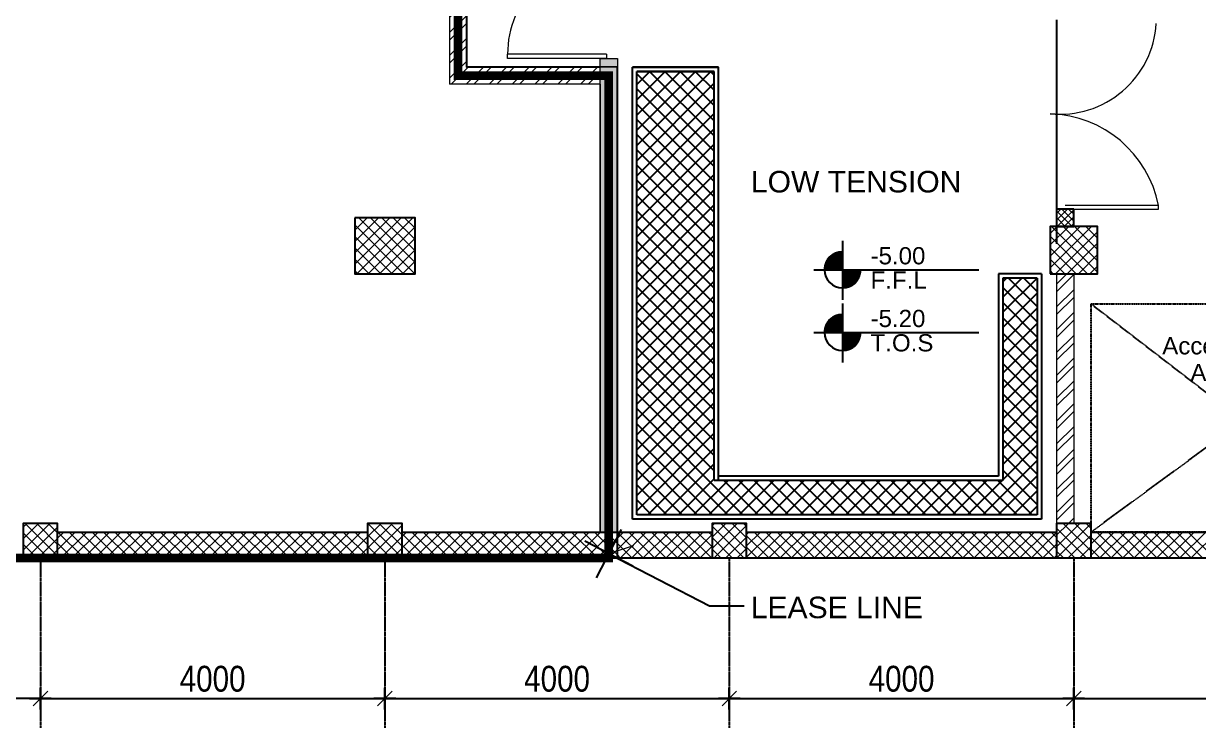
# Model space of a CAD drawing. Header units: inches. Extents: x 1217570 to 1371286, y 326920 to 480291.
# Drawn here: x 1312120 to 1325764, y 337671 to 345765 of the extents above; entities that cross this region are included whole.
import ezdxf

# ---------------------------------------------------------------- set-up
doc = ezdxf.new("R2010")
doc.units = ezdxf.units.IN
doc.header["$MEASUREMENT"] = 0
for name, pattern in [('CENTER', [50.800000000000004, 31.75, -6.35, 6.35, -6.35]), ('DASHED2', [9.524999999999999, 6.35, -3.175]), ('DOT2', [3.175, 0, -3.175]), ('HIDDEN', [9.524999999999999, 6.35, -3.175])]:
    doc.linetypes.add(name, pattern=pattern)
for name, color, linetype, lineweight in [('A-BLOCK', 43, 'Continuous', 13), ('A-DOOR', 10, 'Continuous', 15), ('A-HATCH CONCRETE', 254, 'Continuous', 5), ('A-LEASING LINE', 7, 'DASHED2', 9), ('wall hatch', 252, 'Continuous', 0)]:
    doc.layers.add(name, color=color, linetype=linetype, lineweight=lineweight)
for name, color, linetype in [('Axis', 9, 'CENTER'), ('dim-axis', 15, 'Continuous'), ('FFNEW', 252, 'Continuous'), ('S-COL', 210, 'Continuous'), ('S-WALL', 1, 'Continuous'), ('SHAFT', 7, 'Continuous'), ('TAXT', 3, 'Continuous'), ('TEXT', 181, 'Continuous'), ('TRENCH', 8, 'Continuous')]:
    doc.layers.add(name, color=color, linetype=linetype)
doc.styles.add('ARIAL', font='ARIALN.TTF')
doc.styles.add('style1', font='arial.ttf')
doc.dimstyles.new('DIM-100', dxfattribs={"dimscale": 150, "dimtxt": 2, "dimasz": 1, "dimexe": 0.75, "dimexo": 1, "dimgap": 0.5, "dimtad": 1, "dimdec": 0, "dimzin": 11, "dimdsep": 46, "dimtxsty": 'ARIAL', "dimblk": 'R', "dimcen": 2.5, "dimdle": 1, "dimclrd": 256, "dimclre": 256, "dimclrt": 256, "dimazin": 0, "dimtfac": 1, "dimtdec": 0, "dimtix": 1, "dimtmove": 2, "dimatfit": 3, "dimldrblk": 'R', "dimtolj": 1, "dimtzin": 3, "dimlwd": -1, "dimlwe": 13, "dimarcsym": 0})
pattern_1 = [(45, (1337614.356324187, 312749.914805661), (-66.29126073623883, 66.29126073623884), []), (135, (1337614.356324187, 312749.914805661), (-66.29126073623884, -66.29126073623883), [])]

# ---------------------------------------------------------------- blocks, each defined once
blk = doc.blocks.new('R')
for p, q in [((0, -1.050000000000181), (0, 1.050000000000181)), ((-1.049999999999954, 0), (1.049999999999954, 0))]:
    blk.add_line(p, q)
at = {"color": 4, "lineweight": 13}
blk.add_line((-0.7071067811866669, -0.7071067811866669), (0.7071067811866669, 0.7071067811866669), dxfattribs=at)
blk = doc.blocks.new('*D112')
at = {"layer": 'Defpoints', "color": 0, "transparency": 16777216}
for p in [(1448093.827452868, 561772.7329135404), (1452093.827452868, 561772.7329135404), (1448093.827452868, 560824.5423655526)]:
    blk.add_point(p, dxfattribs=at)
at = {"layer": 'dim-axis', "color": 251, "linetype": 'DOT2', "lineweight": 13, "transparency": 16777216}
for p, q in [((1448093.827452868, 561622.7329135404), (1448093.827452868, 560712.0423655526)), ((1452093.827452868, 561622.7329135404), (1452093.827452868, 560712.0423655526))]:
    blk.add_line(p, q, dxfattribs=at)
at = {"layer": 'dim-axis', "color": 251, "transparency": 16777216}
blk.add_line((1451973.827452868, 560824.5423655526), (1448213.827452868, 560824.5423655526), dxfattribs=at)
at = {"layer": 'dim-axis', "color": 251, "transparency": 16777216, "xscale": 120, "yscale": 120, "zscale": 120, "rotation": 180}
blk.add_blockref('R', (1448093.827452868, 560824.5423655526), dxfattribs=at)
at = {"layer": 'dim-axis', "color": 251, "transparency": 16777216, "xscale": 120, "yscale": 120, "zscale": 120}
blk.add_blockref('R', (1452093.827452868, 560824.5423655526), dxfattribs=at)
at = {"layer": 'dim-axis', "color": 251, "transparency": 16777216, "insert": (1450093.827452868, 561052.7142618691), "char_height": 300, "attachment_point": 5, "style": 'ARIAL'}
blk.add_mtext('\\A1;4000', dxfattribs=at)
blk = doc.blocks.new('*D123')
at = {"layer": 'Defpoints', "color": 0, "transparency": 16777216}
for p in [(1452093.827452868, 561772.7329135404), (1456093.827452868, 561772.7329135404), (1456093.827452868, 560824.5423655526)]:
    blk.add_point(p, dxfattribs=at)
at = {"layer": 'dim-axis', "color": 251, "linetype": 'DOT2', "lineweight": 13, "transparency": 16777216}
for p, q in [((1452093.827452868, 561622.7329135404), (1452093.827452868, 560712.0423655526)), ((1456093.827452868, 561622.7329135404), (1456093.827452868, 560712.0423655526))]:
    blk.add_line(p, q, dxfattribs=at)
at = {"layer": 'dim-axis', "color": 251, "transparency": 16777216}
blk.add_line((1452213.827452868, 560824.5423655526), (1455973.827452868, 560824.5423655526), dxfattribs=at)
at = {"layer": 'dim-axis', "color": 251, "transparency": 16777216, "xscale": 120, "yscale": 120, "zscale": 120, "rotation": 180}
blk.add_blockref('R', (1452093.827452868, 560824.5423655526), dxfattribs=at)
at = {"layer": 'dim-axis', "color": 251, "transparency": 16777216, "xscale": 120, "yscale": 120, "zscale": 120}
blk.add_blockref('R', (1456093.827452868, 560824.5423655526), dxfattribs=at)
at = {"layer": 'dim-axis', "color": 251, "transparency": 16777216, "insert": (1454093.827452868, 561052.7142618691), "char_height": 300, "attachment_point": 5, "style": 'ARIAL'}
blk.add_mtext('\\A1;4000', dxfattribs=at)
blk = doc.blocks.new('*D124')
at = {"layer": 'Defpoints', "color": 0, "transparency": 16777216}
for p in [(1456093.827452868, 561772.7329135404), (1460093.827452868, 561772.7329135404), (1460093.827452868, 560824.5423655526)]:
    blk.add_point(p, dxfattribs=at)
at = {"layer": 'dim-axis', "color": 251, "linetype": 'DOT2', "lineweight": 13, "transparency": 16777216}
for p, q in [((1456093.827452868, 561622.7329135404), (1456093.827452868, 560712.0423655526)), ((1460093.827452868, 561622.7329135404), (1460093.827452868, 560712.0423655526))]:
    blk.add_line(p, q, dxfattribs=at)
at = {"layer": 'dim-axis', "color": 251, "transparency": 16777216}
blk.add_line((1456213.827452868, 560824.5423655526), (1459973.827452868, 560824.5423655526), dxfattribs=at)
at = {"layer": 'dim-axis', "color": 251, "transparency": 16777216, "xscale": 120, "yscale": 120, "zscale": 120, "rotation": 180}
blk.add_blockref('R', (1456093.827452868, 560824.5423655526), dxfattribs=at)
at = {"layer": 'dim-axis', "color": 251, "transparency": 16777216, "xscale": 120, "yscale": 120, "zscale": 120}
blk.add_blockref('R', (1460093.827452868, 560824.5423655526), dxfattribs=at)
at = {"layer": 'dim-axis', "color": 251, "transparency": 16777216, "insert": (1458093.827452868, 561052.7142618691), "char_height": 300, "attachment_point": 5, "style": 'ARIAL'}
blk.add_mtext('\\A1;4000', dxfattribs=at)
blk = doc.blocks.new('*D125')
at = {"layer": 'Defpoints', "color": 0, "transparency": 16777216}
for p in [(1460093.827452868, 561772.7329135404), (1464093.827452868, 561772.7329135404), (1464093.827452868, 560824.5423655526)]:
    blk.add_point(p, dxfattribs=at)
at = {"layer": 'dim-axis', "color": 251, "linetype": 'DOT2', "lineweight": 13, "transparency": 16777216}
for p, q in [((1460093.827452868, 561622.7329135404), (1460093.827452868, 560712.0423655526)), ((1464093.827452868, 561622.7329135404), (1464093.827452868, 560712.0423655526))]:
    blk.add_line(p, q, dxfattribs=at)
at = {"layer": 'dim-axis', "color": 251, "transparency": 16777216}
blk.add_line((1460213.827452868, 560824.5423655526), (1463973.827452868, 560824.5423655526), dxfattribs=at)
at = {"layer": 'dim-axis', "color": 251, "transparency": 16777216, "xscale": 120, "yscale": 120, "zscale": 120, "rotation": 180}
blk.add_blockref('R', (1460093.827452868, 560824.5423655526), dxfattribs=at)
at = {"layer": 'dim-axis', "color": 251, "transparency": 16777216, "xscale": 120, "yscale": 120, "zscale": 120}
blk.add_blockref('R', (1464093.827452868, 560824.5423655526), dxfattribs=at)
at = {"layer": 'dim-axis', "color": 251, "transparency": 16777216, "insert": (1462093.827452868, 561052.7142618691), "char_height": 300, "attachment_point": 5, "style": 'ARIAL'}
blk.add_mtext('\\A1;4000', dxfattribs=at)
blk = doc.blocks.new('*D126')
at = {"layer": 'Defpoints', "color": 0, "transparency": 16777216}
for p in [(1468018.570898404, 562458.5531384281), (1464093.827452868, 561772.7329135404), (1468018.570898404, 560824.5423655526)]:
    blk.add_point(p, dxfattribs=at)
at = {"layer": 'dim-axis', "color": 251, "linetype": 'DOT2', "lineweight": 13, "transparency": 16777216}
for p, q in [((1468018.570898404, 562308.5531384281), (1468018.570898404, 560712.0423655526)), ((1464093.827452868, 561622.7329135404), (1464093.827452868, 560712.0423655526))]:
    blk.add_line(p, q, dxfattribs=at)
at = {"layer": 'dim-axis', "color": 251, "transparency": 16777216}
blk.add_line((1464213.827452868, 560824.5423655526), (1467898.570898404, 560824.5423655526), dxfattribs=at)
at = {"layer": 'dim-axis', "color": 251, "transparency": 16777216, "xscale": 120, "yscale": 120, "zscale": 120, "rotation": 180}
blk.add_blockref('R', (1464093.827452868, 560824.5423655526), dxfattribs=at)
at = {"layer": 'dim-axis', "color": 251, "transparency": 16777216, "xscale": 120, "yscale": 120, "zscale": 120}
blk.add_blockref('R', (1468018.570898404, 560824.5423655526), dxfattribs=at)
at = {"layer": 'dim-axis', "color": 251, "transparency": 16777216, "insert": (1466056.199175636, 561052.7142618691), "char_height": 300, "attachment_point": 5, "style": 'ARIAL'}
blk.add_mtext('\\A1;3925', dxfattribs=at)
blk = doc.blocks.new('SDGTFHHD')
at = {"layer": 'A-HATCH CONCRETE'}
h = blk.add_hatch(dxfattribs=at)
h.set_pattern_fill('ANSI37,_O', color=254, scale=450)
h.set_pattern_definition([(45, (1337614.356324187, 312749.914805661), (-39.77475644174329, 39.7747564417433), []), (135, (1337614.356324187, 312749.914805661), (-39.7747564417433, -39.77475644174329), [])])
h.paths.add_polyline_path([(1391007.23955757, 725286.9328678377), (1390807.23955757, 725286.9328678377), (1390807.23955757, 725086.932867843), (1391007.23955757, 725086.932867843)])
h = blk.add_hatch(dxfattribs=at)
h.set_pattern_fill('ANSI37', color=254, scale=750)
h.set_pattern_definition(pattern_1)
h.paths.add_polyline_path([(1390732.870169568, 724536.932867843), (1391282.870169568, 724536.932867843), (1391282.870169568, 725086.932867843), (1390732.870169568, 725086.932867843)])
h = blk.add_hatch(dxfattribs=at)
h.set_pattern_fill('ANSI37', color=254, scale=750)
h.set_pattern_definition([(45, (1337613.725712262, 312749.914805661), (-66.29126073623883, 66.29126073623884), []), (135, (1337613.725712262, 312749.914805661), (-66.29126073623884, -66.29126073623883), [])])
h.paths.add_polyline_path([(1386807.239557644, 721236.9328678377), (1387207.239557644, 721236.9328678377), (1387207.239557644, 721636.9328678377), (1386807.239557644, 721636.9328678377)])
h = blk.add_hatch(dxfattribs=at)
h.set_pattern_fill('ANSI37', color=254, scale=750)
h.set_pattern_definition(pattern_1)
h.paths.add_polyline_path([(1390807.870169569, 721236.9328678376), (1391207.870169569, 721236.9328678376), (1391207.870169569, 721636.9328678376), (1390807.870169569, 721636.9328678376)])
at = {"layer": 'TEXT', "ltscale": 0.5}
h = blk.add_hatch(dxfattribs=at)
h.set_pattern_fill('ANSI31', color=254, scale=0.8)
h.set_pattern_definition([(44.99999999999999, (306331.0267169012, 135009.3709010528), (-0.07071067811865475, 0.07071067811865477), [])])
h.paths.add_polyline_path([(1388322.626716901, 724792.937374567, 0.4142135623730951), (1388112.660243387, 724582.9709010528), (1388322.626716901, 724582.9709010528)])
h.paths.add_polyline_path([(1388532.593190415, 724582.9709010528), (1388322.626716901, 724582.9709010528), (1388322.626716901, 724373.0044275386, 0.4142135623730951)])
h = blk.add_hatch(dxfattribs=at)
h.set_pattern_fill('ANSI31', color=254, scale=0.8)
h.set_pattern_definition([(44.99999999999999, (306331.0267169012, 134280.9709010528), (-0.07071067811865475, 0.07071067811865477), [])])
h.paths.add_polyline_path([(1388322.626716901, 724064.537374567, 0.4142135623730951), (1388112.660243387, 723854.5709010528), (1388322.626716901, 723854.5709010528)])
h.paths.add_polyline_path([(1388532.593190415, 723854.5709010528), (1388322.626716901, 723854.5709010528), (1388322.626716901, 723644.6044275386, 0.4142135623730951)])
at = {"layer": 'TRENCH'}
h = blk.add_hatch(dxfattribs=at)
h.set_pattern_fill('ANSI37', color=254, scale=1000)
h.set_pattern_definition([(45.00000000000001, (827864.4722495496, 316834.7673245843), (-88.38834764831843, 88.38834764831844), []), (135, (827864.4722495496, 316834.7673245843), (-88.38834764831844, -88.38834764831843), [])])
h.paths.add_polyline_path([(1390582.23955757, 724486.9328678427), (1390582.23955757, 721736.9328678376), (1385932.239283017, 721736.9328678376), (1385932.239283017, 726886.9328678374), (1386832.239283017, 726886.9328678374), (1386832.239283017, 722136.9328678376), (1390182.23955757, 722136.9328678376), (1390182.23955757, 724486.9328678427)])
at = {"layer": 'wall hatch', "ltscale": 500}
h = blk.add_hatch(dxfattribs=at)
h.set_pattern_fill('ANSI35', color=254, scale=500)
h.set_pattern_definition([(45, (1389662.70764195, 739214.0310486038), (-88.38834764831843, 88.38834764831844), []), (45, (1389751.09598945, 739214.0310486038), (-88.38834764831843, 88.38834764831844), [156.25, -31.25, 0, -31.25])])
edge = h.paths.add_edge_path(flags=17)
edge.add_line((1391294.847118434, 749705.4986430691), (1391096.853356285, 749733.7572567242))
edge.add_line((1391096.853356285, 749733.7572567242), (1389985.230460961, 741945.1800268646))
edge.add_line((1389985.230460961, 741945.1800268646), (1390198.675733337, 741914.7160939404))
edge.add_line((1390198.675733337, 741914.7160939404), (1391294.847118434, 749705.4986430691))
edge.add_line((1391294.847118434, 749705.4986430691), (1391096.853356285, 749733.7572567242))
h.paths.add_polyline_path([(1391294.847118434, 749705.4986430691), (1391096.853356285, 749733.7572567242), (1389985.230460961, 741945.1800268646), (1390198.675733337, 741914.7160939404)], flags=17)
h.paths.add_polyline_path([(1389470.67172799, 738396.3574259046), (1389498.930319221, 738594.3509915114), (1385507.239283017, 739164.0668556986), (1385507.239283017, 739002.6101446971), (1385507.234142943, 738965.6089398402), (1385507.239283017, 728236.9328678374), (1385707.239283018, 728236.9328678374), (1385707.239283019, 738933.4949819556)])
h.paths.add_polyline_path([(1389788.763843643, 739209.5682647394), (1389590.779553429, 739237.8255321407), (1389555.447528376, 738990.3383429481), (1389753.441044341, 738962.0793107364)])
h.paths.add_polyline_path([(1385507.239283017, 726936.9328678376), (1385707.239283017, 726939.8377906142), (1385707.239283017, 727036.9328678374), (1385507.239283017, 727036.9328678374)])
h = blk.add_hatch(dxfattribs=at)
h.set_pattern_fill('ANSI32', color=254, scale=500)
h.set_pattern_definition([(45, (1337614.356324187, 312749.914805661), (-132.5825214724777, 132.5825214724777), []), (45, (1337702.744671687, 312749.914805661), (-132.5825214724777, 132.5825214724777), [])])
h.paths.add_polyline_path([(1390807.23955757, 721636.9328678434), (1391006.608945571, 721629.0070519847), (1391006.608945572, 724529.0070519898), (1390807.23955757, 724536.9328678485)])
at = {"color": 254, "linetype": 'Continuous', "ltscale": 100}
blk.add_lwpolyline([(1385707.239283012, 721236.9328678376), (1385707.239283012, 726939.8377906141), (1385507.239283012, 726936.9328678375), (1383957.660659944, 726936.9328678378), (1383957.660659944, 732936.9328678378), (1380096.988328561, 732936.9328677789), (1380096.988328561, 739738.1006081137), (1381100.380951094, 739591.0038152349), (1381133.702930015, 739788.2817611869), (1381677.709212316, 743599.649269905), (1382720.55574245, 750905.2189857501), (1382762.88267553, 751202.218027398), (1347097.666348289, 756262.4970878456), (1346331.151974016, 744553.4355036253), (1368107.992900273, 741445.4173594492), (1368106.184583159, 734886.8230626313), (1367207.870169565, 734886.8230626313), (1367207.870169565, 734686.9328678375), (1367207.870169565, 731436.9328681094), (1359157.859215608, 731436.9328681094), (1359157.859215608, 731236.9328678375), (1359157.859215608, 721236.9328678376), (1385707.239283012, 721236.9328678371)], dxfattribs=at)
at = {"layer": 'A-BLOCK', "color": 254, "ltscale": 100}
for p, q in [((1383957.660659949, 732436.9328678377), (1383957.660659949, 726936.9328678377)), ((1385707.239283017, 727036.9328678374), (1385707.239283017, 721536.9328678376)), ((1385507.239283017, 726936.9328678374), (1383957.660659949, 726936.9328678377)), ((1390807.23955757, 724536.9328678485), (1390807.23955757, 721636.9328678434)), ((1391007.23955757, 724536.9328678485), (1391007.23955757, 721636.9328678434))]:
    blk.add_line(p, q, dxfattribs=at)
blk.add_lwpolyline([(1385507.239283017, 726936.9328678376), (1385507.239283017, 727036.9299315708), (1385707.239283017, 727036.9299315708), (1385707.239283017, 721536.9328678376)], dxfattribs=at)
at = {"layer": 'A-DOOR', "color": 254}
for p, q in [((1384432.219845794, 727036.8929500184), (1384432.219845794, 727086.8729255892)), ((1385582.23928371, 727086.8729255892), (1384432.219845794, 727086.8729255892)), ((1385582.23928371, 727036.8929500188), (1384432.219845794, 727036.8929500184)), ((1385582.23928371, 727086.8729255892), (1385582.23928371, 727036.8923643))]:
    blk.add_line(p, q, dxfattribs=at)
blk.add_lwpolyline([(1390952.23955757, 725286.9328678383), (1390908.23955757, 725286.9328678383), (1391990.124041723, 725286.9328678383), (1391990.124041723, 725330.9328678383), (1390908.23955757, 725330.9328678383)], dxfattribs=at)
for centre, radius, start, end in [((1385582.239285127, 727086.8729250021), 1150.0194393328, 89.99782299726344, 179.9999999733196), ((1390844.674032011, 727510.7655801584), 1122.501448161124, 264.3201304133095, 356.5355078250932), ((1390695.880754604, 725075.0102706145), 1319.303627684011, 11.18532479620081, 88.3625479485796)]:
    blk.add_arc(centre, radius, start, end, dxfattribs=at)
at = {"layer": 'A-HATCH CONCRETE', "color": 254, "linetype": 'Continuous'}
for p, q in [((1386006.707256168, 721236.9328678378), (1385706.707256168, 721536.9328678377)), ((1385707.239283012, 721467.2561696258), (1385776.915981224, 721536.9328678377)), ((1385707.239283012, 721334.6736481534), (1385909.498502697, 721536.9328678377)), ((1385742.081024169, 721236.9328678378), (1386042.081024169, 721536.9328678377)), ((1386139.28977764, 721236.9328678378), (1385839.28977764, 721536.9328678377)), ((1385874.663545642, 721236.9328678378), (1386174.663545642, 721536.9328678377)), ((1386271.872299113, 721236.9328678378), (1385971.872299113, 721536.9328678377)), ((1386007.246067114, 721236.9328678378), (1386307.246067114, 721536.9328678377)), ((1386404.454820585, 721236.9328678378), (1386104.454820585, 721536.9328678377)), ((1386139.828588587, 721236.9328678378), (1386439.828588587, 721536.9328678377)), ((1386537.037342058, 721236.9328678377), (1386237.037342058, 721536.9328678377)), ((1386272.411110059, 721236.9328678378), (1386572.411110059, 721536.9328678377)), ((1386669.61986353, 721236.9328678377), (1386369.61986353, 721536.9328678377)), ((1386404.993631531, 721236.9328678378), (1386704.993631531, 721536.9328678377)), ((1386802.202385003, 721236.9328678377), (1386502.202385003, 721536.9328678377)), ((1386537.576153004, 721236.9328678378), (1386807.870169569, 721507.2268844025)), ((1386807.870169569, 721363.8476047444), (1386634.784906475, 721536.9328678377)), ((1386807.870169569, 721496.4301262168), (1386767.367427948, 721536.9328678377)), ((1387207.870169569, 721509.479319985), (1387235.323717421, 721536.9328678378)), ((1387207.870169569, 721376.8967985125), (1387367.906238894, 721536.9328678378)), ((1387207.870169569, 721244.3142770401), (1387500.488760366, 721536.9328678378)), ((1387597.697513838, 721236.9328678378), (1387297.697513838, 721536.9328678378)), ((1387333.071281839, 721236.9328678378), (1387633.071281839, 721536.9328678378)), ((1387730.28003531, 721236.9328678378), (1387430.28003531, 721536.9328678378)), ((1387465.653803311, 721236.9328678378), (1387765.653803311, 721536.9328678378)), ((1387862.862556782, 721236.9328678378), (1387562.862556782, 721536.9328678378)), ((1387598.236324784, 721236.9328678378), (1387898.236324784, 721536.9328678378)), ((1387995.445078255, 721236.9328678378), (1387695.445078255, 721536.9328678378)), ((1387730.818846256, 721236.9328678378), (1388030.818846256, 721536.9328678378)), ((1388128.027599728, 721236.9328678378), (1387828.027599728, 721536.9328678378)), ((1387863.401367729, 721236.9328678378), (1388163.401367729, 721536.9328678378)), ((1388260.6101212, 721236.9328678378), (1387960.6101212, 721536.9328678378)), ((1387995.983889201, 721236.9328678378), (1388295.983889201, 721536.9328678378)), ((1388393.192642672, 721236.9328678378), (1388093.192642672, 721536.9328678378)), ((1388128.566410674, 721236.9328678378), (1388428.566410674, 721536.9328678378)), ((1388525.775164145, 721236.9328678378), (1388225.775164145, 721536.9328678378)), ((1388261.148932146, 721236.9328678377), (1388561.148932146, 721536.9328678377)), ((1388658.357685617, 721236.9328678378), (1388358.357685617, 721536.9328678378)), ((1388393.731453619, 721236.9328678377), (1388693.731453619, 721536.9328678377)), ((1388790.94020709, 721236.9328678378), (1388490.94020709, 721536.9328678378)), ((1388526.313975091, 721236.9328678377), (1388826.313975091, 721536.9328678377)), ((1388923.522728562, 721236.9328678378), (1388623.522728562, 721536.9328678378)), ((1388658.896496564, 721236.9328678378), (1388958.896496564, 721536.9328678377)), ((1389056.105250035, 721236.9328678378), (1388756.105250035, 721536.9328678378)), ((1388791.479018036, 721236.9328678378), (1389091.479018036, 721536.9328678377)), ((1389188.687771507, 721236.9328678378), (1388888.687771507, 721536.9328678378)), ((1388924.061539509, 721236.9328678378), (1389224.061539508, 721536.9328678377)), ((1389321.27029298, 721236.9328678378), (1389021.27029298, 721536.9328678378)), ((1389056.644060981, 721236.9328678378), (1389356.644060981, 721536.9328678377)), ((1389453.852814452, 721236.9328678378), (1389153.852814452, 721536.9328678377)), ((1389189.226582454, 721236.9328678378), (1389489.226582454, 721536.9328678377)), ((1389586.435335925, 721236.9328678378), (1389286.435335925, 721536.9328678377)), ((1389321.809103926, 721236.9328678378), (1389621.809103926, 721536.9328678377)), ((1389719.017857397, 721236.9328678378), (1389419.017857397, 721536.9328678377)), ((1389454.391625399, 721236.9328678378), (1389754.391625398, 721536.9328678377)), ((1389851.60037887, 721236.9328678378), (1389551.60037887, 721536.9328678377)), ((1389586.974146871, 721236.9328678378), (1389886.974146871, 721536.9328678377)), ((1389984.182900342, 721236.9328678378), (1389684.182900342, 721536.9328678377)), ((1389719.556668343, 721236.9328678378), (1390019.556668343, 721536.9328678377)), ((1390116.765421815, 721236.9328678378), (1389816.765421815, 721536.9328678377)), ((1389852.139189816, 721236.9328678378), (1390152.139189816, 721536.9328678377)), ((1390249.347943287, 721236.9328678378), (1389949.347943287, 721536.9328678377)), ((1389984.721711288, 721236.9328678378), (1390284.721711288, 721536.9328678377)), ((1390381.930464759, 721236.9328678378), (1390081.930464759, 721536.9328678377)), ((1390117.304232761, 721236.9328678378), (1390417.304232761, 721536.9328678377)), ((1390514.512986232, 721236.9328678378), (1390214.512986232, 721536.9328678377)), ((1390249.886754233, 721236.9328678378), (1390549.886754233, 721536.9328678377)), ((1390647.095507705, 721236.9328678377), (1390347.095507705, 721536.9328678377)), ((1390382.469275706, 721236.9328678378), (1390682.469275706, 721536.9328678377)), ((1390779.678029177, 721236.9328678377), (1390479.678029177, 721536.9328678377)), ((1390515.051797178, 721236.9328678378), (1390807.870169569, 721529.7512402281)), ((1390807.870169569, 721341.3232489186), (1390612.260550649, 721536.9328678377)), ((1390807.870169569, 721473.9057703911), (1390744.843072122, 721536.9328678377)), ((1391207.870169569, 721532.0036758106), (1391212.799361596, 721536.9328678376)), ((1391207.870169569, 721399.4211543382), (1391345.381883068, 721536.9328678376)), ((1391207.870169569, 721266.8386328656), (1391477.964404541, 721536.9328678376)), ((1391575.173158012, 721236.9328678377), (1391275.173158012, 721536.9328678376)), ((1391310.546926013, 721236.9328678377), (1391610.546926013, 721536.9328678376)), ((1391707.755679484, 721236.9328678377), (1391407.755679484, 721536.9328678376)), ((1391443.129447486, 721236.9328678377), (1391743.129447486, 721536.9328678376)), ((1391840.338200957, 721236.9328678377), (1391540.338200957, 721536.9328678376)), ((1391575.711968958, 721236.9328678377), (1391875.711968958, 721536.9328678376)), ((1391972.920722429, 721236.9328678377), (1391672.920722429, 721536.9328678376)), ((1391708.294490431, 721236.9328678377), (1392008.294490431, 721536.9328678376)), ((1392105.503243902, 721236.9328678377), (1391805.503243902, 721536.9328678376)), ((1391840.877011903, 721236.9328678377), (1392140.877011903, 721536.9328678376)), ((1392238.085765374, 721236.9328678377), (1391938.085765374, 721536.9328678376)), ((1391973.459533375, 721236.9328678377), (1392273.459533375, 721536.9328678376)), ((1392370.668286847, 721236.9328678377), (1392070.668286847, 721536.9328678376)), ((1392106.042054848, 721236.9328678377), (1392406.042054848, 721536.9328678376)), ((1392503.250808319, 721236.9328678377), (1392203.250808319, 721536.9328678376)), ((1392238.62457632, 721236.9328678377), (1392538.62457632, 721536.9328678376)), ((1392635.833329792, 721236.9328678377), (1392335.833329792, 721536.9328678376)), ((1392371.207097793, 721236.9328678376), (1392671.207097793, 721536.9328678376)), ((1385874.124734695, 721236.9328678378), (1385707.239283012, 721403.8183195209)), ((1386670.158674476, 721236.9328678378), (1386807.870169569, 721374.64436293)), ((1387465.114992365, 721236.9328678378), (1387207.870169569, 721494.1776906343)), ((1390647.634318651, 721236.9328678378), (1390807.870169569, 721397.1687187556)), ((1391442.590636539, 721236.9328678377), (1391207.870169569, 721471.6533348085)), ((1385741.542213223, 721236.9328678378), (1385707.239283012, 721271.2357980483)), ((1386802.741195949, 721236.9328678378), (1386807.870169569, 721242.0618414575)), ((1387332.532470892, 721236.9328678378), (1387207.870169569, 721361.5951691618)), ((1390780.216840123, 721236.9328678378), (1390807.870169569, 721264.5861972831)), ((1391310.008115067, 721236.9328678377), (1391207.870169569, 721339.0708133361))]:
    blk.add_line(p, q, dxfattribs=at)
at = {"layer": 'S-COL', "color": 254}
blk.add_lwpolyline([(1391007.23955757, 725286.9328678377), (1390807.23955757, 725286.9328678377), (1390807.23955757, 725086.932867843), (1391007.23955757, 725086.932867843)], close=True, dxfattribs=at)
at = {"layer": 'S-COL', "color": 254, "linetype": 'ByBlock'}
for points in [[(1390732.870169568, 724536.932867843), (1391282.870169568, 724536.932867843), (1391282.870169568, 725086.932867843), (1390732.870169568, 725086.932867843)], [(1386807.239557644, 721236.9328678377), (1387207.239557644, 721236.9328678377), (1387207.239557644, 721636.9328678377), (1386807.239557644, 721636.9328678377)], [(1390807.870169569, 721236.9328678376), (1391207.870169569, 721236.9328678376), (1391207.870169569, 721636.9328678376), (1390807.870169569, 721636.9328678376)]]:
    blk.add_lwpolyline(points, close=True, dxfattribs=at)
at = {"layer": 'S-WALL', "color": 254}
for points in [[(1347097.666349058, 756262.4970877365), (1347097.666348293, 756262.4970878456), (1344802.613615124, 721236.9328678376), (1394932.613615124, 721236.9328678376), (1396724.246484964, 749179.5535691911), (1382758.688023327, 751172.7850495355)], [(1391207.870169588, 721536.9328678376), (1394651.233059482, 721536.9328678376), (1394843.587909336, 724536.932867843)], [(1385707.239283012, 721536.9328678376), (1386807.870169569, 721536.9328678376)], [(1387207.870169569, 721536.9328678376), (1390807.870169569, 721536.9328678376)]]:
    blk.add_lwpolyline(points, dxfattribs=at)
at = {"layer": 'SHAFT', "color": 254, "linetype": 'HIDDEN', "ltscale": 0.5}
for p, q in [((1394820.582591723, 724186.9328681317), (1391207.870169588, 721536.9328681317)), ((1391207.870169587, 724186.9328681317), (1394651.233059482, 721536.9328678376))]:
    blk.add_line(p, q, dxfattribs=at)
blk.add_lwpolyline([(1394820.582591723, 724186.9328681317), (1394651.233059482, 721536.9328678376), (1391207.870169588, 721536.9328681317), (1391207.870169587, 724186.9328681317)], close=True, dxfattribs=at)
at = {"layer": 'TEXT', "color": 254, "ltscale": 0.5}
for p, q in [((1388322.626716901, 724920.1709010529), (1388322.626716901, 724232.5709010528)), ((1387988.626716901, 724582.9709010528), (1389906.226716901, 724582.9709010528)), ((1388322.626716901, 724191.7709010529), (1388322.626716901, 723504.1709010529)), ((1387988.626716901, 723854.5709010528), (1389906.226716901, 723854.5709010528))]:
    blk.add_line(p, q, dxfattribs=at)
for centre in [(1388322.626716901, 724582.9709010528), (1388322.626716901, 723854.5709010528)]:
    blk.add_arc(centre, 209.9664735142256, 90, 0, dxfattribs=at)
at = {"layer": 'TRENCH', "color": 254}
for p, q in [((1390807.23955757, 727486.9328678376), (1390807.23955757, 724884.7181093867)), ((1385882.239283036, 721686.9328681317), (1385882.239283036, 726936.9328681317)), ((1386882.239283036, 726936.9328681317), (1385882.239283036, 726936.9328681317)), ((1385932.239283017, 721736.9328678376), (1385932.239283017, 726886.9328678374)), ((1385932.239283036, 721736.9328681317), (1385932.239283036, 726886.9328681317)), ((1386832.239283036, 726886.9328681317), (1385932.239283036, 726886.9328681317)), ((1386832.239283036, 722136.9328681317), (1386832.239283036, 726886.9328681317)), ((1386882.239283036, 722136.9328681317), (1386882.239283036, 726936.9328681317)), ((1390132.239557589, 724536.932868137), (1390132.239557589, 722186.9328681317)), ((1390632.239557589, 724536.932868137), (1390132.239557589, 724536.932868137)), ((1390632.239557589, 724536.932868137), (1390632.239557589, 721686.9328681317)), ((1390182.239557589, 724486.932868137), (1390182.239557589, 722136.9328681317)), ((1390582.239557589, 724486.932868137), (1390182.239557589, 724486.932868137)), ((1390582.239557589, 724486.932868137), (1390582.239557589, 721736.9328681317)), ((1390132.23955757, 722186.9328678376), (1386882.239283017, 722186.9328678376)), ((1390132.239557589, 722186.9328681317), (1386882.239283036, 722186.9328681317)), ((1390182.23955757, 722136.9328678376), (1386832.239283017, 722136.9328678376)), ((1390182.239557589, 722136.9328681317), (1386832.239283036, 722136.9328681317)), ((1390632.23955757, 721686.9328678376), (1385882.239283017, 721686.9328678376)), ((1390632.239557589, 721686.9328681317), (1385882.239283036, 721686.9328681317)), ((1390582.23955757, 721736.9328678376), (1385932.239283017, 721736.9328678376)), ((1390582.239557589, 721736.9328681317), (1385932.239283036, 721736.9328681317))]:
    blk.add_line(p, q, dxfattribs=at)
at = {"layer": 'TRENCH', "color": 254, "ltscale": 100}
for p, q in [((1385882.239283017, 721686.9328678376), (1385882.239283017, 726936.9328678374)), ((1385882.239283017, 726936.9328678374), (1386882.239283017, 726936.9328678374)), ((1385932.239283017, 726886.9328678374), (1386832.239283017, 726886.9328678374)), ((1386832.239283017, 722136.9328678376), (1386832.239283017, 726886.9328678374)), ((1386882.239283017, 722186.9328678376), (1386882.239283017, 726936.9328678374))]:
    blk.add_line(p, q, dxfattribs=at)
at = {"layer": 'TAXT', "color": 254, "ltscale": 100, "style": 'style1'}
for s, p in [('Access Hatch', (1392034.267957879, 723600.1039626384)), ('Above', (1392361.393132299, 723289.543567803))]:
    blk.add_text(s, height=200, dxfattribs=at).set_placement(p)
at = {"layer": 'TEXT', "color": 254, "ltscale": 0.5, "style": 'style1'}
for s, p in [('-5.00', (1388647.491431862, 724645.6608410461)), ('F.F.L', (1388647.491431862, 724362.8608410461)), ('-5.20', (1388647.491431862, 723917.2608410461)), ('T.O.S', (1388647.491431862, 723634.4608410461))]:
    blk.add_text(s, height=200, dxfattribs=at).set_placement(p)
at = {"layer": 'TEXT', "color": 254, "ltscale": 0.5, "insert": (1387257.527883871, 725730.8395342256), "char_height": 250, "width": 4139.905060350208, "attachment_point": 1, "style": 'style1'}
blk.add_mtext('LOW TENSION ', dxfattribs=at)
blk = doc.blocks.new('SEDRGFE')
at = {"layer": 'A-HATCH CONCRETE'}
h = blk.add_hatch(dxfattribs=at)
h.set_pattern_fill('ANSI37', color=250, scale=750)
h.set_pattern_definition([(45, (1341716.94421948, 266100.535076289), (-66.29126073623883, 66.29126073623884), []), (135, (1341716.94421948, 266100.535076289), (-66.29126073623884, -66.29126073623883), [])])
h.paths.add_polyline_path([(1386760.458064862, 678537.5531384707), (1386760.458064862, 677887.5531384707), (1387460.458064862, 677887.5531384707), (1387460.458064862, 678537.5531384707)])
h = blk.add_hatch(dxfattribs=at)
h.set_pattern_fill('ANSI37', color=250, scale=750)
h.set_pattern_definition([(45, (1341716.313607556, 266100.5350762884), (-66.29126073623883, 66.29126073623884), []), (135, (1341716.313607556, 266100.5350762884), (-66.29126073623884, -66.29126073623883), [])])
h.paths.add_polyline_path([(1382909.827452938, 674587.5531384657), (1383309.827452938, 674587.5531384657), (1383309.827452938, 674987.5531384657), (1382909.827452938, 674987.5531384657)])
h = blk.add_hatch(dxfattribs=at)
h.set_pattern_fill('ANSI37', color=250, scale=750)
h.set_pattern_definition([(45, (1341716.313607556, 266100.535076289), (-66.29126073623883, 66.29126073623884), []), (135, (1341716.313607556, 266100.535076289), (-66.29126073623884, -66.29126073623883), [])])
h.paths.add_polyline_path([(1386909.827452938, 674587.5531384649), (1387309.827452938, 674587.5531384649), (1387309.827452938, 674987.5531384649), (1386909.827452938, 674987.5531384649)])
at = {"layer": 'wall hatch', "ltscale": 500}
h = blk.add_hatch(dxfattribs=at)
h.set_pattern_fill('ANSI35', color=250, scale=500)
h.set_pattern_definition([(45, (1393765.295537244, 692564.6513192318), (-88.38834764831843, 88.38834764831844), []), (45, (1393853.683884744, 692564.6513192318), (-88.38834764831843, 88.38834764831844), [156.25, -31.25, 0, -31.25])])
edge = h.paths.add_edge_path(flags=17)
edge.add_line((1395397.435013728, 703056.1189136971), (1395199.441251579, 703084.3775273522))
edge.add_line((1395199.441251579, 703084.3775273522), (1394087.818356255, 695295.8002974926))
edge.add_line((1394087.818356255, 695295.8002974926), (1394301.26362863, 695265.3363645684))
edge.add_line((1394301.26362863, 695265.3363645684), (1395397.435013728, 703056.1189136971))
edge.add_line((1395397.435013728, 703056.1189136971), (1395199.441251579, 703084.3775273522))
h.paths.add_polyline_path([(1395397.435013728, 703056.1189136971), (1395199.441251579, 703084.3775273522), (1394087.818356255, 695295.8002974926), (1394301.26362863, 695265.3363645684)], flags=17)
h.paths.add_polyline_path([(1389809.827178311, 680290.4580612422), (1389609.827178311, 680287.5531384656), (1389609.827178311, 674887.5531384657), (1389809.827178311, 674887.5531384657)])
h = blk.add_hatch(dxfattribs=at)
h.set_pattern_fill('ANSI32', color=250, scale=500)
h.set_pattern_definition([(45, (1341716.94421948, 266100.535076289), (-132.5825214724777, 132.5825214724777), []), (45, (1341805.33256698, 266100.535076289), (-132.5825214724777, 132.5825214724777), [])])
h.paths.add_polyline_path([(1388060.248555242, 681937.5531384661), (1387860.248555242, 681937.5531384661), (1387860.248555242, 680087.5531384656), (1389609.827178311, 680089.0666291532), (1389609.827178311, 680289.066629153), (1388060.248555242, 680287.5531384656)])
h.paths.add_polyline_path([(1388060.248555242, 683430.3843130029), (1387860.248555242, 683430.3843130029), (1387860.248555242, 681937.5531384661), (1388060.248555242, 681937.5531384661)])
h.paths.add_polyline_path([(1388060.248555242, 685787.5531384656), (1387860.248555242, 685787.5531384656), (1387860.248555242, 683430.3843130029), (1388060.248555242, 683430.3843130029)])
at = {"color": 250, "linetype": 'Continuous', "ltscale": 100}
blk.add_lwpolyline([(1389809.827178306, 674587.5531384656), (1389809.827178306, 680290.4580612421), (1389609.827178306, 680287.5531384655), (1388060.248555238, 680287.5531384657), (1388060.248555238, 686287.5531384657), (1384199.576223855, 686287.5531384068), (1384199.576223855, 693088.7208787417), (1385202.968846387, 692941.6240858629), (1385236.290825309, 693138.9020318149), (1385780.29710761, 696950.2695405331), (1386823.143637744, 704255.839256378), (1386865.470570824, 704552.8382980259), (1351200.254243582, 709613.1173584736), (1350433.73986931, 697904.0557742533), (1372210.580795567, 694796.0376300772), (1372208.772478453, 688237.4433332592), (1371310.458064859, 688237.4433332593), (1371310.458064859, 688037.5531384655), (1371310.458064859, 684787.5531387375), (1363260.447110901, 684787.5531387375), (1363260.447110901, 684587.5531384655), (1363260.447110901, 674587.5531384656), (1389809.827178306, 674587.5531384652)], dxfattribs=at)
at = {"layer": 'A-BLOCK', "color": 250, "ltscale": 100}
for p, q in [((1387860.248555242, 685787.5531384657), (1387860.248555242, 680087.5531384656)), ((1388060.248555242, 685787.5531384657), (1388060.248555242, 680287.5531384657)), ((1389609.827178311, 680287.5531384654), (1388060.248555242, 680287.5531384657)), ((1389809.827178311, 680290.4580612422), (1389809.827178311, 674887.5531384656)), ((1389609.827178311, 680087.5531384656), (1387860.248555242, 680087.5531384656)), ((1389609.827178311, 680087.5531384656), (1389609.827178311, 674887.5531384656))]:
    blk.add_line(p, q, dxfattribs=at)
for points in [[(1389609.827178311, 674887.5531384656), (1389609.827178311, 680287.5531384656)], [(1389809.827178311, 680290.4580612422), (1389809.827178311, 674887.5531384656)]]:
    blk.add_lwpolyline(points, dxfattribs=at)
at = {"layer": 'A-HATCH CONCRETE', "color": 250, "linetype": 'Continuous'}
for p, q in [((1383310.458064863, 674815.0508789618), (1383382.960324366, 674887.5531384656)), ((1383310.458064863, 674682.4683574893), (1383515.542845839, 674887.5531384656)), ((1383612.75159931, 674587.5531384659), (1383312.75159931, 674887.5531384657)), ((1383348.125367311, 674587.5531384656), (1383648.125367311, 674887.5531384656)), ((1383745.334120783, 674587.5531384657), (1383445.334120783, 674887.5531384657)), ((1383480.707888784, 674587.5531384657), (1383780.707888784, 674887.5531384656)), ((1383877.916642255, 674587.5531384659), (1383577.916642255, 674887.5531384656)), ((1383613.290410256, 674587.5531384656), (1383913.290410256, 674887.5531384656)), ((1384010.499163728, 674587.5531384657), (1383710.499163728, 674887.5531384657)), ((1383745.872931729, 674587.5531384657), (1384045.872931729, 674887.5531384656)), ((1384143.0816852, 674587.5531384659), (1383843.0816852, 674887.5531384656)), ((1383878.455453201, 674587.5531384656), (1384178.455453201, 674887.5531384656)), ((1384275.664206673, 674587.5531384657), (1383975.664206673, 674887.5531384657)), ((1384011.037974674, 674587.5531384657), (1384311.037974674, 674887.5531384656)), ((1384408.246728145, 674587.5531384659), (1384108.246728145, 674887.5531384656)), ((1384143.620496146, 674587.5531384659), (1384443.620496146, 674887.5531384656)), ((1384540.829249617, 674587.5531384657), (1384240.829249618, 674887.5531384657)), ((1384276.203017619, 674587.5531384657), (1384576.203017619, 674887.5531384656)), ((1384673.41177109, 674587.5531384659), (1384373.41177109, 674887.5531384656)), ((1384408.785539091, 674587.5531384659), (1384708.785539091, 674887.5531384656)), ((1384805.994292562, 674587.5531384657), (1384505.994292562, 674887.5531384657)), ((1384541.368060564, 674587.5531384657), (1384841.368060564, 674887.5531384656)), ((1384938.576814035, 674587.5531384659), (1384638.576814035, 674887.5531384656)), ((1384673.950582036, 674587.5531384659), (1384973.950582036, 674887.5531384656)), ((1385071.159335507, 674587.5531384657), (1384771.159335508, 674887.5531384657)), ((1384806.533103509, 674587.5531384657), (1385106.533103508, 674887.5531384656)), ((1385203.74185698, 674587.5531384659), (1384903.74185698, 674887.5531384656)), ((1384939.115624981, 674587.5531384659), (1385239.115624981, 674887.5531384656)), ((1385336.324378452, 674587.553138466), (1385036.324378452, 674887.5531384657)), ((1385071.698146454, 674587.5531384657), (1385371.698146454, 674887.5531384656)), ((1385468.906899925, 674587.5531384659), (1385168.906899925, 674887.5531384656)), ((1385204.280667926, 674587.5531384659), (1385504.280667926, 674887.5531384656)), ((1385601.489421397, 674587.553138466), (1385301.489421397, 674887.5531384657)), ((1385336.863189399, 674587.5531384659), (1385636.863189398, 674887.5531384656)), ((1385734.07194287, 674587.5531384659), (1385434.07194287, 674887.5531384656)), ((1385469.445710871, 674587.5531384659), (1385769.445710871, 674887.5531384656)), ((1385866.654464342, 674587.553138466), (1385566.654464342, 674887.5531384657)), ((1385602.028232343, 674587.5531384659), (1385902.028232343, 674887.5531384656)), ((1385999.236985815, 674587.5531384659), (1385699.236985815, 674887.5531384656)), ((1385734.610753816, 674587.5531384659), (1386034.610753816, 674887.5531384656)), ((1386131.819507287, 674587.553138466), (1385831.819507287, 674887.5531384657)), ((1385867.193275289, 674587.553138466), (1386167.193275288, 674887.5531384656)), ((1386264.402028759, 674587.5531384659), (1385964.40202876, 674887.5531384656)), ((1385999.775796761, 674587.5531384659), (1386299.775796761, 674887.5531384656)), ((1386396.984550232, 674587.5531384661), (1386096.984550232, 674887.5531384657)), ((1386132.358318234, 674587.553138466), (1386432.358318233, 674887.5531384656)), ((1386529.567071704, 674587.5531384659), (1386229.567071705, 674887.5531384656)), ((1386264.940839706, 674587.5531384659), (1386564.940839706, 674887.5531384656)), ((1386662.149593177, 674587.5531384661), (1386362.149593177, 674887.5531384657)), ((1386397.523361179, 674587.553138466), (1386697.523361178, 674887.5531384656)), ((1386794.732114649, 674587.5531384659), (1386494.73211465, 674887.5531384656)), ((1386530.105882651, 674587.5531384659), (1386830.105882651, 674887.5531384656)), ((1386910.458064863, 674604.4097097253), (1386627.314636122, 674887.5531384657)), ((1386910.458064863, 674736.9922311977), (1386759.897157595, 674887.5531384656)), ((1386910.458064863, 674869.5747526702), (1386892.479679067, 674887.5531384656)), ((1387310.458064863, 674837.5752347875), (1387360.435968541, 674887.5531384659)), ((1387310.458064863, 674704.9927133151), (1387493.018490013, 674887.5531384659)), ((1387590.227243484, 674587.5531384659), (1387310.458064863, 674867.3223170877)), ((1387325.601011486, 674587.5531384659), (1387625.601011486, 674887.5531384659)), ((1387722.809764957, 674587.5531384659), (1387422.809764957, 674887.553138466)), ((1387458.183532958, 674587.553138466), (1387758.183532958, 674887.553138466)), ((1387855.392286429, 674587.5531384659), (1387555.392286429, 674887.5531384659)), ((1387590.766054431, 674587.5531384659), (1387890.766054431, 674887.5531384659)), ((1387987.974807902, 674587.5531384659), (1387687.974807902, 674887.553138466)), ((1387723.348575903, 674587.553138466), (1388023.348575903, 674887.553138466)), ((1388120.557329374, 674587.5531384659), (1387820.557329374, 674887.5531384659)), ((1387855.931097376, 674587.5531384659), (1388155.931097376, 674887.5531384659)), ((1388253.139850847, 674587.5531384659), (1387953.139850847, 674887.5531384659)), ((1387988.513618848, 674587.553138466), (1388288.513618848, 674887.553138466)), ((1388385.722372319, 674587.5531384659), (1388085.722372319, 674887.5531384659)), ((1388121.096140321, 674587.5531384659), (1388421.096140321, 674887.5531384659)), ((1388518.304893792, 674587.5531384659), (1388218.304893792, 674887.5531384659)), ((1388253.678661793, 674587.553138466), (1388553.678661793, 674887.553138466)), ((1388650.887415264, 674587.5531384657), (1388350.887415264, 674887.5531384659)), ((1388386.261183266, 674587.5531384659), (1388686.261183266, 674887.5531384659)), ((1388783.469936737, 674587.5531384659), (1388483.469936737, 674887.5531384659)), ((1388518.843704738, 674587.553138466), (1388818.843704738, 674887.553138466)), ((1388916.052458209, 674587.5531384659), (1388616.052458209, 674887.553138466)), ((1388651.426226211, 674587.553138466), (1388951.426226211, 674887.5531384659)), ((1389048.634979682, 674587.5531384659), (1388748.634979682, 674887.5531384659)), ((1388784.008747683, 674587.5531384659), (1389084.008747683, 674887.5531384659)), ((1389181.217501154, 674587.5531384659), (1388881.217501154, 674887.553138466)), ((1388916.591269156, 674587.553138466), (1389216.591269155, 674887.5531384659)), ((1389313.800022627, 674587.5531384659), (1389013.800022627, 674887.5531384659)), ((1389049.173790628, 674587.5531384659), (1389349.173790628, 674887.5531384659)), ((1389446.382544099, 674587.5531384659), (1389146.382544099, 674887.553138466)), ((1389181.756312101, 674587.553138466), (1389481.7563121, 674887.5531384659)), ((1389578.965065572, 674587.5531384659), (1389278.965065571, 674887.5531384659)), ((1389314.338833573, 674587.5531384659), (1389614.338833573, 674887.5531384659)), ((1389711.547587044, 674587.5531384659), (1389411.547587044, 674887.553138466)), ((1389446.921355046, 674587.553138466), (1389746.921355045, 674887.5531384659)), ((1389809.827178306, 674621.8560686763), (1389544.130108516, 674887.5531384659)), ((1389809.827178306, 674754.4385901488), (1389676.712629989, 674887.553138466)), ((1389809.827178306, 674887.0211116213), (1389809.295151461, 674887.5531384659)), ((1383480.169077838, 674587.5531384657), (1383310.458064863, 674757.2641514408)), ((1386662.688404124, 674587.553138466), (1386910.458064863, 674835.322799205)), ((1386795.270925596, 674587.5531384659), (1386910.458064863, 674702.7402777324)), ((1387457.644722012, 674587.5531384659), (1387310.458064863, 674734.7397956152)), ((1389579.503876518, 674587.5531384659), (1389809.827178306, 674817.8764402538)), ((1383347.586556365, 674587.5531384659), (1383310.458064863, 674624.6816299683)), ((1387325.06220054, 674587.5531384657), (1387310.458064863, 674602.1572741427)), ((1389712.086397991, 674587.553138466), (1389809.827178306, 674685.2939187813))]:
    blk.add_line(p, q, dxfattribs=at)
at = {"layer": 'S-COL', "color": 250}
for points in [[(1386760.458064862, 678537.5531384707), (1386760.458064862, 677887.5531384707), (1387460.458064862, 677887.5531384707), (1387460.458064862, 678537.5531384707)], [(1382909.827452938, 674587.5531384657), (1383309.827452938, 674587.5531384657), (1383309.827452938, 674987.5531384657), (1382909.827452938, 674987.5531384657)], [(1386909.827452938, 674587.5531384649), (1387309.827452938, 674587.5531384649), (1387309.827452938, 674987.5531384649), (1386909.827452938, 674987.5531384649)]]:
    blk.add_lwpolyline(points, close=True, dxfattribs=at)
at = {"layer": 'S-WALL', "color": 250}
for points in [[(1383310.458064863, 674887.5531384656), (1386910.458064863, 674887.5531384656)], [(1387310.458064863, 674887.5531384656), (1389809.827178306, 674887.5531384656)], [(1363260.447110901, 674587.5531384656), (1389809.827178306, 674587.5531384656)]]:
    blk.add_lwpolyline(points, dxfattribs=at)
blk = doc.blocks.new('SGSR')
at = {"layer": 'Axis', "color": 251, "ltscale": 0.5}
for p, q in [((1452093.827452868, 562458.5531384649), (1452093.827452868, 558571.4996232782)), ((1456093.827452868, 562458.5531384649), (1456093.827452868, 558571.4996232782)), ((1460093.827452868, 562458.5531384649), (1460093.827452868, 558571.4996232782)), ((1464093.827452868, 562458.5531384649), (1464093.827452868, 558571.4996232782))]:
    blk.add_line(p, q, dxfattribs=at)
at = {"layer": 'S-WALL', "color": 251}
blk.add_lwpolyline([(1417889.201510422, 562458.5531384649), (1468019.201510422, 562458.5531384649), (1469810.834380262, 590401.1738398185), (1420184.254243591, 597484.1173584729)], close=True, dxfattribs=at)
at = {"layer": 'dim-axis', "color": 251}
for base, p1, p2, picture, middle in [((1468018.570898404, 560824.5423655526), (1464093.827452868, 561772.7329135404), (1468018.570898404, 562458.5531384281), '*D126', (1466056.199175636, 561052.7142618691)), ((1456093.827452868, 560824.5423655526), (1452093.827452868, 561772.7329135404), (1456093.827452868, 561772.7329135404), '*D123', (1454093.827452868, 561052.7142618691)), ((1460093.827452868, 560824.5423655526), (1456093.827452868, 561772.7329135404), (1460093.827452868, 561772.7329135404), '*D124', (1458093.827452868, 561052.7142618691)), ((1464093.827452868, 560824.5423655526), (1460093.827452868, 561772.7329135404), (1464093.827452868, 561772.7329135404), '*D125', (1462093.827452868, 561052.7142618691))]:
    dim = blk.add_linear_dim(base=base, p1=p1, p2=p2, angle=180, dimstyle='DIM-100', override={"dimasz": 0.8, "dimclrd": 251, "dimclre": 251, "dimclrt": 251}, dxfattribs=at)
    dim.commit()
    dim.dimension.update_dxf_attribs({"geometry": picture, "text_midpoint": middle})
dim = blk.add_linear_dim(base=(1448093.827452868, 560824.5423655526), p1=(1452093.827452868, 561772.7329135404), p2=(1448093.827452868, 561772.7329135404), dimstyle='DIM-100', override={"dimasz": 0.8, "dimclrd": 251, "dimclre": 251, "dimclrt": 251}, dxfattribs=at)
dim.commit()
dim.dimension.update_dxf_attribs({"geometry": '*D112', "text_midpoint": (1450093.827452868, 561052.7142618691)})

msp = doc.modelspace()

# ---------------------------------------------------------------- linework, layer by layer
at = {"layer": 'A-LEASING LINE', "color": 6, "const_width": 100}
msp.add_lwpolyline([(1280405.987819777, 374584.9997617711), (1279638.842857925, 362875.9389335212), (1301515.683369013, 359753.5581848896), (1301515.680113451, 353209.325990391), (1300615.561078361, 353209.5465979726), (1300615.561078361, 349659.4362941815), (1292565.550120852, 349659.4362941816), (1292565.550127918, 339559.4362941814), (1318914.930191808, 339559.4362941814), (1318914.930191808, 345159.4362941813), (1317165.337142624, 345159.4362941814), (1317165.365994856, 351184.4329042727), (1313304.66712897, 351184.4396839726), (1313304.679237357, 358172.6835376471), (1314328.266611446, 358025.9096672636), (1315479.064188993, 366166.7219543051), (1315486.730009896, 366165.6275527152), (1315973.830867402, 369531.1579415472), (1280405.987819777, 374584.9997617711)], dxfattribs=at)

# ---------------------------------------------------------------- block references
at = {"layer": 'FFNEW', "color": 6, "linetype": 'Continuous'}
for name, p in [('SGSR', (-139778.2663745123, -222899.1168442827)), ('SDGTFHHD', (-66691.6784792142, -381677.4965736554)), ('SEDRGFE', (-70794.26637450792, -335028.1168442827))]:
    msp.add_blockref(name, p, dxfattribs=at)

# ---------------------------------------------------------------- texts
at = {"layer": 'TEXT', "ltscale": 0.5, "style": 'style1'}
msp.add_text('LEASE LINE  ', height=250, dxfattribs=at).set_placement((1320564.75265883, 338858.5597621668))

# ---------------------------------------------------------------- leaders
at = {"color": 252, "linetype": 'Continuous', "ltscale": 100}
msp.add_leader([(1318915.560803803, 339607.8888260177), (1320084.816135242, 339001.0887936126), (1320486.463066235, 339001.0887936126)], dimstyle='DIM-100', override={"dimasz": 2, "dimtad": 0, "dimclrd": 1}, dxfattribs=at)

doc.saveas('drawing.dxf')
